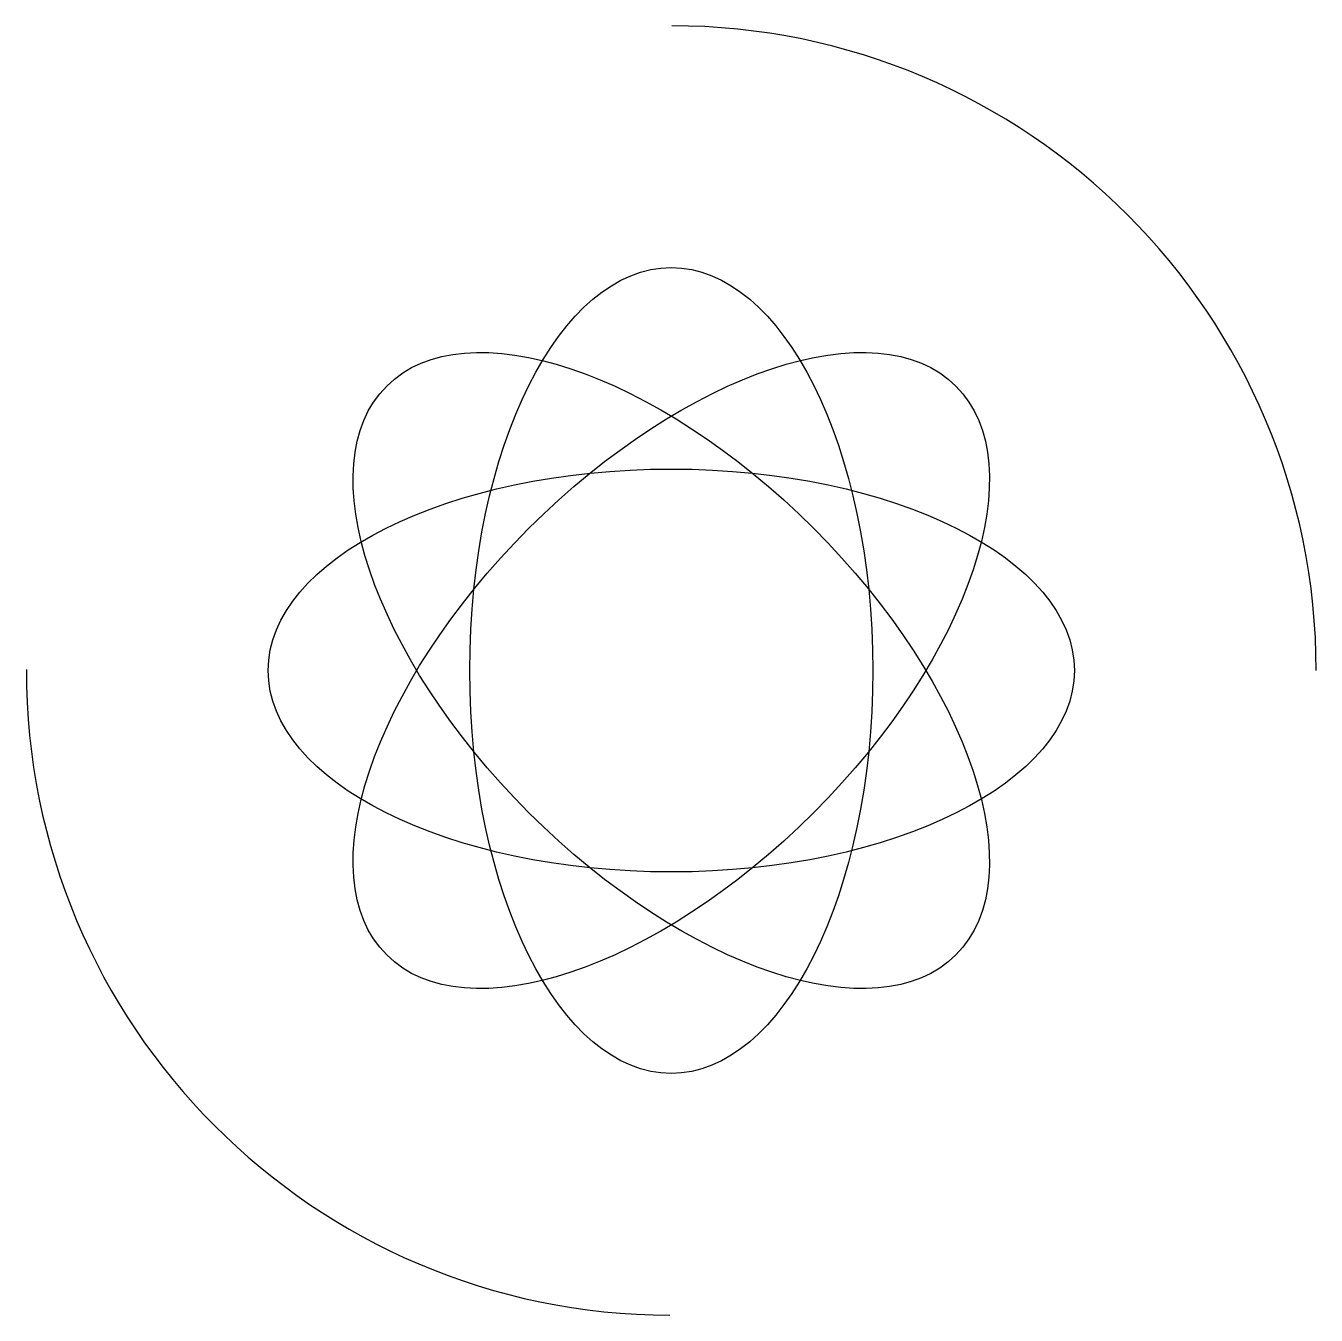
# Model space of a CAD drawing. Extents: x 2 to 18, y 2 to 18.
import ezdxf

# ---------------------------------------------------------------- set-up
doc = ezdxf.new("R2010")
doc.units = 0
doc.layers.get('0').update_dxf_attribs({"linetype": 'CONTINUOUS'})

msp = doc.modelspace()

# ---------------------------------------------------------------- linework, layer by layer
for start_param, end_param in [(0, 1.57), (3.14, 4.71)]:
    msp.add_ellipse((10, 10), major_axis=(8, 0), ratio=1, start_param=start_param, end_param=end_param)
for major_axis in [(0, 5), (3.53, 3.53), (-3.53, 3.53), (5, 0)]:
    msp.add_ellipse((10, 10), major_axis=major_axis, ratio=0.5)

doc.saveas('drawing.dxf')
